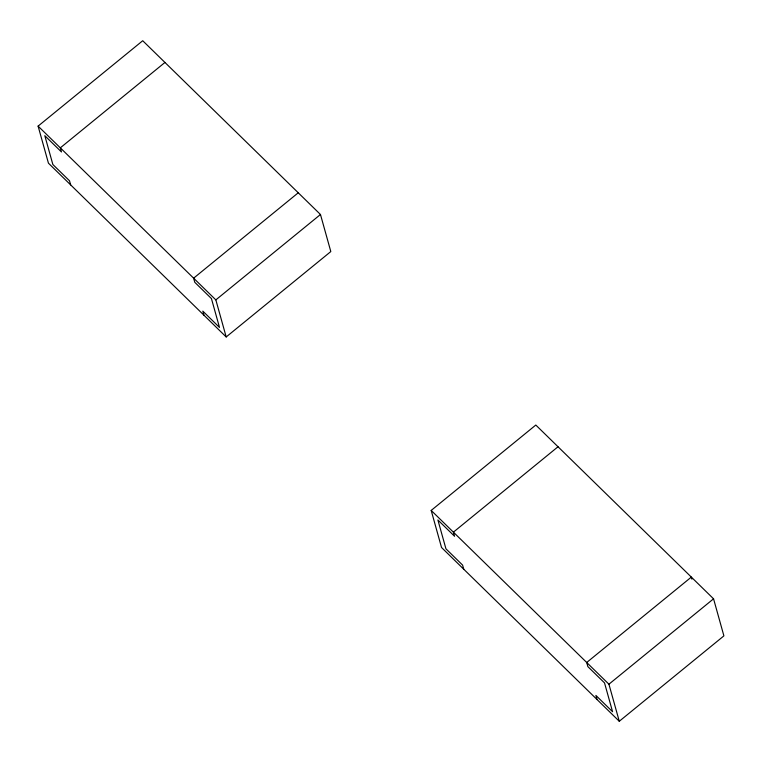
<?xml version="1.0" encoding="UTF-8"?>
<svg xmlns="http://www.w3.org/2000/svg" width="762" height="762" viewBox="0 0 762 762"><rect width="100%" height="100%" fill="white"/><g stroke="black" fill="none" stroke-linecap="round" stroke-linejoin="round"><path stroke-width="1.14" d="M38.1 126.121L142.723 40.729L320.469 214.503L330.813 251.565L226.19 336.956L48.444 163.182L38.1 126.121L215.846 299.895L226.19 336.956M164.944 62.455L60.322 147.847L61.465 151.962L44.806 135.674L52.854 164.497L69.513 180.785L70.666 184.909M298.247 192.786L193.624 278.178L194.777 282.292L211.436 298.58L219.485 327.412L202.825 311.125L203.978 315.239M215.846 299.895L320.469 214.503M431.187 510.435L535.81 425.044L713.556 598.818L723.9 635.879L619.277 721.271L441.531 547.497L431.187 510.435L608.924 684.209L619.277 721.271M558.022 446.761L453.4 532.152L454.552 536.267L437.893 519.979L445.941 548.811L462.601 565.099L463.753 569.214M608.924 684.209L713.556 598.818M691.906 579.149L691.334 577.091L586.711 662.483L587.854 666.607L604.523 682.895L612.572 711.718L595.903 695.43L597.056 699.545"/></g></svg>
